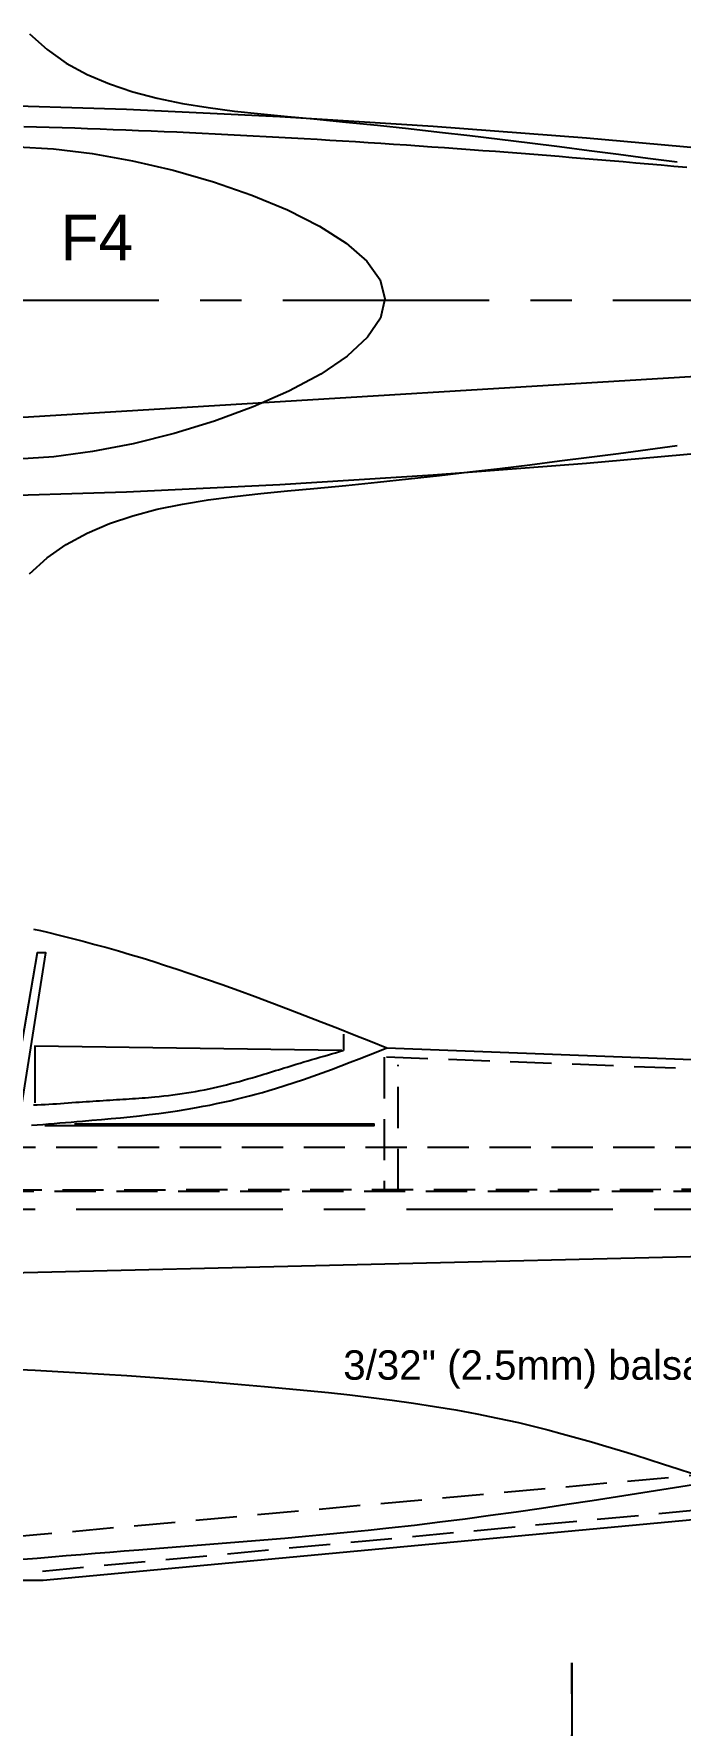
# Model space of a CAD drawing. Extents: x 1.4 to 41.2, y -1.3 to 26.5.
# Drawn here: x 15.12 to 19.03, y 15.37 to 25.62 of the extents above; entities that cross this region are included whole.
import ezdxf
from ezdxf.enums import TextEntityAlignment as Align

# ---------------------------------------------------------------- set-up
doc = ezdxf.new("R2010")
doc.units = 0
doc.linetypes.add('CENTER', pattern=[2, 1.25, -0.25, 0.25, -0.25])
doc.linetypes.add('HIDDEN', pattern=[0.375, 0.25, -0.125])
doc.layers.get('0').update_dxf_attribs({"color": 9, "linetype": 'CONTINUOUS'})

msp = doc.modelspace()

# ---------------------------------------------------------------- linework, layer by layer
at = {"color": 9, "linetype": 'CENTER'}
msp.add_line((27.8772, 24.005), (1.4396, 24.005), dxfattribs=at)
at = {"color": 9, "linetype": 'CONTINUOUS'}
for p, q in [((16.9948, 19.558), (16.9948, 19.4592)), ((17.2583, 19.4757), (25.8217, 19.1463)), ((12.1369, 18.0445), (25.9042, 18.3739)), ((15.1772, 16.2481), (25.8772, 17.2481)), ((7.6772, 16.2481), (15.1772, 16.2481))]:
    msp.add_line(p, q, dxfattribs=at)
at = {"color": 9, "linetype": 'HIDDEN'}
for p, q in [((17.2411, 19.4188), (17.2411, 18.6133)), ((17.2562, 19.4208), (25.8196, 19.0914)), ((17.3271, 18.6133), (17.3271, 19.3719)), ((23.3794, 18.8723), (3.6198, 18.8723)), ((3.6679, 18.6065), (25.8772, 18.6231)), ((17.4951, 18.5998), (17.4951, 18.5998)), ((14.9807, 16.511), (25.8496, 17.4957)), ((15.172, 16.3043), (25.872, 17.3043))]:
    msp.add_line(p, q, dxfattribs=at)
at = {"color": 9, "linetype": 'CONTINUOUS'}
for points in [[(15.0941, 25.6213), (15.2002, 25.5259), (15.3169, 25.4444), (15.4431, 25.3755), (15.5776, 25.3179), (15.7193, 25.2702), (15.867, 25.2313), (16.0196, 25.1996), (16.1758, 25.174), (16.3347, 25.153), (16.4949, 25.1355), (16.6555, 25.12), (16.8151, 25.1053), (17.0093, 25.0866), (17.2008, 25.0672), (17.3896, 25.047), (17.5761, 25.0262), (17.7605, 25.0049), (17.9431, 24.983), (18.1241, 24.9607), (18.3039, 24.938), (18.4826, 24.9151), (18.6605, 24.8919), (18.8379, 24.8686), (19.0151, 24.8453)], [(14.7522, 25.1926), (15.6817, 25.1642), (16.6106, 25.1202), (17.539, 25.0619), (18.4668, 24.9907), (19.3941, 24.9081)], [(15.0231, 24.9372), (15.2396, 24.9246), (15.4731, 24.8956), (15.7167, 24.8517), (15.9637, 24.7941), (16.2073, 24.7244), (16.4407, 24.644), (16.6571, 24.5542), (16.8497, 24.4565), (17.0117, 24.3524), (17.1363, 24.2431), (17.2168, 24.1302), (17.2463, 24.015), (17.2199, 23.8981), (17.1417, 23.782), (17.0186, 23.6685), (16.8575, 23.5593), (16.6651, 23.456), (16.4485, 23.3604), (16.2144, 23.2742), (15.9698, 23.199), (15.7214, 23.1367), (15.4763, 23.0888), (15.2413, 23.0571), (15.0231, 23.0434)], [(12.071, 23.1167), (22.874, 23.7754), (25.8383, 23.446)], [(14.7522, 22.8175), (15.6817, 22.8459), (16.6106, 22.8899), (17.539, 22.9482), (18.4668, 23.0194), (19.3941, 23.102)], [(15.0941, 22.3493), (15.2002, 22.4447), (15.3169, 22.5262), (15.4431, 22.5951), (15.5776, 22.6527), (15.7193, 22.7003), (15.867, 22.7393), (16.0196, 22.7709), (16.1758, 22.7966), (16.3347, 22.8175), (16.4949, 22.8351), (16.6555, 22.8505), (16.8151, 22.8653), (17.0093, 22.8839), (17.2008, 22.9034), (17.3896, 22.9235), (17.5761, 22.9443), (17.7605, 22.9657), (17.9431, 22.9875), (18.1241, 23.0098), (18.3039, 23.0325), (18.4826, 23.0554), (18.6605, 23.0786), (18.8379, 23.1019), (19.0151, 23.1253)], [(15.1177, 20.1953), (15.16, 20.1857), (15.2022, 20.1759), (15.2744, 20.1585), (15.3464, 20.1405), (15.4184, 20.1218), (15.4901, 20.1026), (15.5617, 20.0827), (15.6332, 20.0623), (15.7044, 20.0413), (15.7756, 20.0199), (15.8466, 19.9978), (15.9174, 19.9753), (15.988, 19.9523), (16.0585, 19.9289), (16.1597, 19.8944), (16.2605, 19.859), (16.3611, 19.8228), (16.4614, 19.786), (16.5615, 19.7486), (16.6614, 19.7106), (16.7612, 19.6721), (16.8608, 19.6333), (16.9603, 19.5942), (17.0597, 19.5548), (17.159, 19.5153), (17.2583, 19.4757)], [(15.0478, 19.1292), (15.1927, 20.0515), (15.14, 20.0515), (14.9819, 19.1292)], [(16.9844, 19.4586), (15.1268, 19.4849), (15.1268, 19.1424)], [(15.1051, 19.0062), (15.1394, 19.0089), (15.1737, 19.0116), (15.208, 19.0143), (15.2423, 19.017), (15.2766, 19.0198), (15.311, 19.0226), (15.3453, 19.0254), (15.3796, 19.0282), (15.4139, 19.0311), (15.4718, 19.036), (15.5296, 19.0411), (15.5875, 19.0463), (15.6453, 19.0519), (15.7031, 19.0578), (15.7608, 19.0641), (15.8185, 19.0708), (15.8761, 19.0781), (15.9336, 19.0859), (15.991, 19.0944), (16.0484, 19.1035), (16.1056, 19.1134), (16.1458, 19.1209), (16.186, 19.1287), (16.2261, 19.137), (16.2662, 19.1456), (16.3062, 19.1547), (16.346, 19.1641), (16.3858, 19.1739), (16.4255, 19.1841), (16.4651, 19.1947), (16.5045, 19.2056), (16.5439, 19.217), (16.5831, 19.2287), (16.6403, 19.2465), (16.6973, 19.265), (16.754, 19.2842), (16.8105, 19.304), (16.8669, 19.3243), (16.9231, 19.345), (16.9792, 19.3662), (17.0351, 19.3877), (17.091, 19.4095), (17.1468, 19.4314), (17.2026, 19.4535), (17.2583, 19.4757)], [(15.1178, 19.1294), (15.1411, 19.1303), (15.1644, 19.1314), (15.1878, 19.1326), (15.2111, 19.134), (15.2344, 19.1354), (15.2578, 19.1369), (15.2811, 19.1385), (15.3044, 19.1401), (15.3277, 19.1417), (15.3511, 19.1434), (15.3744, 19.1451), (15.395, 19.1465), (15.4155, 19.148), (15.4361, 19.1494), (15.4567, 19.1508), (15.4773, 19.1522), (15.4979, 19.1536), (15.5185, 19.155), (15.539, 19.1563), (15.5596, 19.1576), (15.5802, 19.159), (15.6008, 19.1603), (15.6214, 19.1615), (15.6406, 19.1627), (15.6598, 19.1639), (15.6791, 19.1651), (15.6983, 19.1663), (15.7175, 19.1676), (15.7367, 19.1689), (15.7559, 19.1702), (15.7752, 19.1716), (15.7944, 19.1731), (15.8136, 19.1746), (15.8328, 19.1763), (15.8519, 19.178), (15.8796, 19.1807), (15.9072, 19.1837), (15.9348, 19.1869), (15.9623, 19.1903), (15.9899, 19.194), (16.0174, 19.198), (16.0448, 19.2022), (16.0722, 19.2067), (16.0996, 19.2115), (16.1269, 19.2165), (16.1541, 19.2218), (16.1813, 19.2274), (16.2077, 19.2331), (16.2339, 19.2391), (16.2602, 19.2453), (16.2864, 19.2518), (16.3125, 19.2584), (16.3386, 19.2653), (16.3646, 19.2723), (16.3906, 19.2795), (16.4166, 19.2869), (16.4425, 19.2944), (16.4684, 19.302), (16.4942, 19.3098), (16.5121, 19.3152), (16.5299, 19.3206), (16.5478, 19.3261), (16.5656, 19.3316), (16.5834, 19.3371), (16.6013, 19.3426), (16.6191, 19.3482), (16.6369, 19.3537), (16.6548, 19.3592), (16.6726, 19.3647), (16.6904, 19.3702), (16.7083, 19.3756), (16.7321, 19.3828), (16.7559, 19.39), (16.7798, 19.3971), (16.8036, 19.4041), (16.8275, 19.4111), (16.8514, 19.418), (16.8753, 19.4249), (16.8992, 19.4318), (16.9231, 19.4387), (16.947, 19.4456), (16.9709, 19.4524), (16.9948, 19.4592)], [(15.1871, 19.0051), (17.1813, 19.0051), (17.1813, 19.0129), (15.3669, 19.0129)], [(14.9881, 17.5275), (15.1272, 17.5212), (15.2663, 17.5141), (15.4054, 17.5064), (15.5444, 17.4981), (15.6835, 17.4891), (15.8225, 17.4795), (15.9615, 17.4694), (16.1005, 17.4587), (16.2396, 17.4474), (16.3786, 17.4357), (16.5177, 17.4234), (16.6468, 17.4115), (16.7759, 17.3991), (16.905, 17.3858), (17.0339, 17.3717), (17.1626, 17.3564), (17.2911, 17.3399), (17.4194, 17.3219), (17.5473, 17.3022), (17.6748, 17.2808), (17.8019, 17.2573), (17.9286, 17.2317), (18.0547, 17.2038), (18.1435, 17.1826), (18.2321, 17.1602), (18.3204, 17.1368), (18.4086, 17.1125), (18.4965, 17.0873), (18.5843, 17.0614), (18.6719, 17.0348), (18.7594, 17.0078), (18.8468, 16.9803), (18.9341, 16.9525), (19.0214, 16.9245), (19.1086, 16.8964)], [(15.0527, 16.3755), (15.1405, 16.3829), (15.2283, 16.3903), (15.3161, 16.3976), (15.404, 16.4049), (15.4918, 16.4121), (15.5797, 16.4193), (15.6675, 16.4264), (15.7554, 16.4334), (15.8817, 16.4434), (16.0081, 16.4533), (16.1345, 16.4631), (16.2609, 16.4731), (16.3872, 16.4832), (16.5136, 16.4935), (16.6399, 16.5042), (16.7661, 16.5152), (16.8923, 16.5268), (17.0184, 16.5389), (17.1445, 16.5517), (17.2704, 16.5652), (17.4246, 16.5828), (17.5787, 16.6016), (17.7327, 16.6214), (17.8865, 16.6421), (18.0402, 16.6636), (18.1939, 16.6859), (18.3475, 16.7087), (18.501, 16.7321), (18.6545, 16.7559), (18.808, 16.78), (18.9614, 16.8043), (19.1148, 16.8287)]]:
    msp.add_lwpolyline(points, dxfattribs=at)
at = {"color": 9, "linetype": 'HIDDEN'}
for points in [[(15.0592, 25.06), (15.1364, 25.0578), (15.2136, 25.0555), (15.2908, 25.0531), (15.3681, 25.0506), (15.4453, 25.0479), (15.5225, 25.0452), (15.5997, 25.0423), (15.6769, 25.0393), (15.7542, 25.0363), (15.8314, 25.0331), (15.9087, 25.0298), (15.9859, 25.0264), (16.0632, 25.0229), (16.1404, 25.0192), (16.2177, 25.0155), (16.2949, 25.0117), (16.3721, 25.0078), (16.4493, 25.0037), (16.5266, 24.9996), (16.6038, 24.9954), (16.681, 24.9911), (16.7582, 24.9866), (16.8355, 24.9821), (16.9127, 24.9775), (16.9899, 24.9728), (17.0671, 24.968), (17.1443, 24.9631), (17.2215, 24.9581), (17.2987, 24.953), (17.3759, 24.9478), (17.4531, 24.9426), (17.5303, 24.9372), (17.6075, 24.9317), (17.6847, 24.9262), (17.7619, 24.9206), (17.8391, 24.9149), (17.9163, 24.9091), (17.9935, 24.9032), (18.0707, 24.8972), (18.1478, 24.8912), (18.225, 24.885), (18.3022, 24.8788), (18.3793, 24.8725), (18.4564, 24.8661), (18.5336, 24.8597), (18.6108, 24.8532), (18.688, 24.8465), (18.7652, 24.8399), (18.8423, 24.8331), (18.9195, 24.8263), (18.9967, 24.8193), (19.0738, 24.8123)], [(3.6198, 18.8723), (3.6198, 18.8723), (3.6198, 18.6065), (25.8865, 18.6065)]]:
    msp.add_lwpolyline(points, dxfattribs=at)
at = {"color": 9, "linetype": 'CENTER'}
for points in [[(1.8772, 18.4981), (1.3772, 18.4981), (28.2523, 18.4981)], [(18.3772, 13.5606), (18.3772, 15.7481), (18.3772, 15.7481), (18.3772, 15.7481), (18.3772, 13.5606)]]:
    msp.add_lwpolyline(points, dxfattribs=at)

# ---------------------------------------------------------------- texts
at = {"color": 9}
for s, height, p, p2 in [('F4', 0.2767, (15.2812, 24.2488), (15.721, 24.2488)), ('3/32" (2.5mm) balsa sht ', 0.1781, (16.9939, 17.4639), (19.642, 17.4639))]:
    msp.add_text(s, height=height, dxfattribs=at).set_placement(p, p2, align=Align.FIT)

doc.saveas('drawing.dxf')
